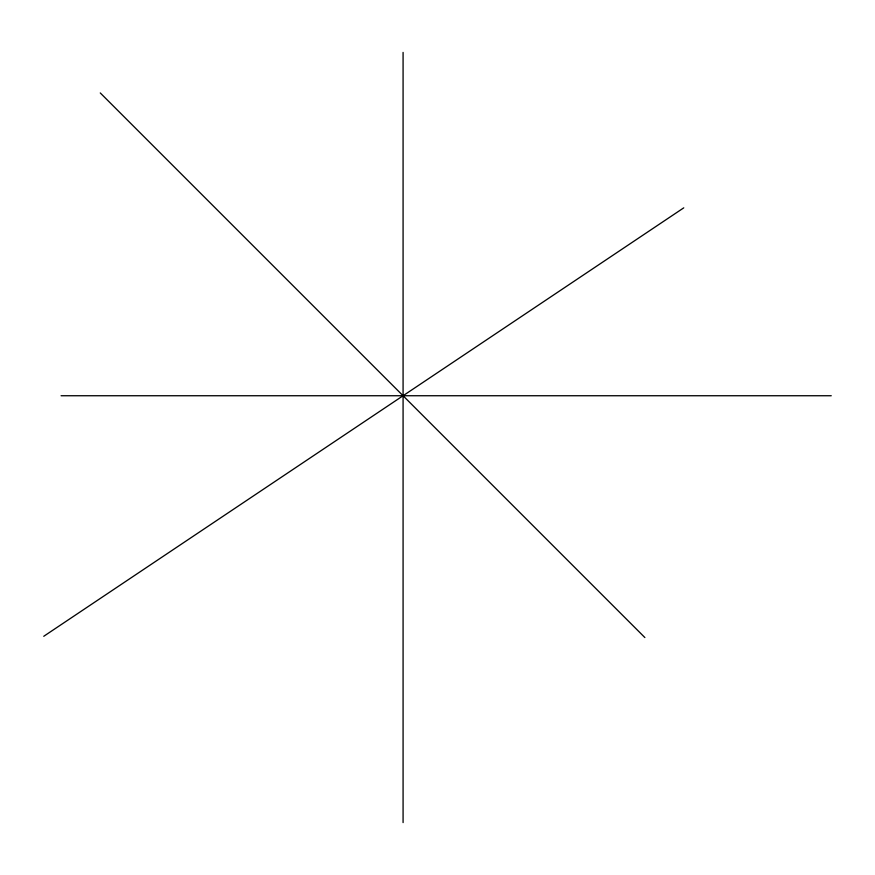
<?xml version="1.0" encoding="UTF-8"?>
<svg xmlns="http://www.w3.org/2000/svg" width="875" height="875" viewBox="0 0 875 875"><rect width="100%" height="100%" fill="white"/><g stroke="black" fill="none" stroke-linecap="round" stroke-linejoin="round"><path stroke-width="1.31" d="M43.75 636.289L683.758 207.845M61.075 395.741L831.25 395.741M100.275 92.947L644.875 637.547M403.08 52.413L403.08 822.588"/></g></svg>
